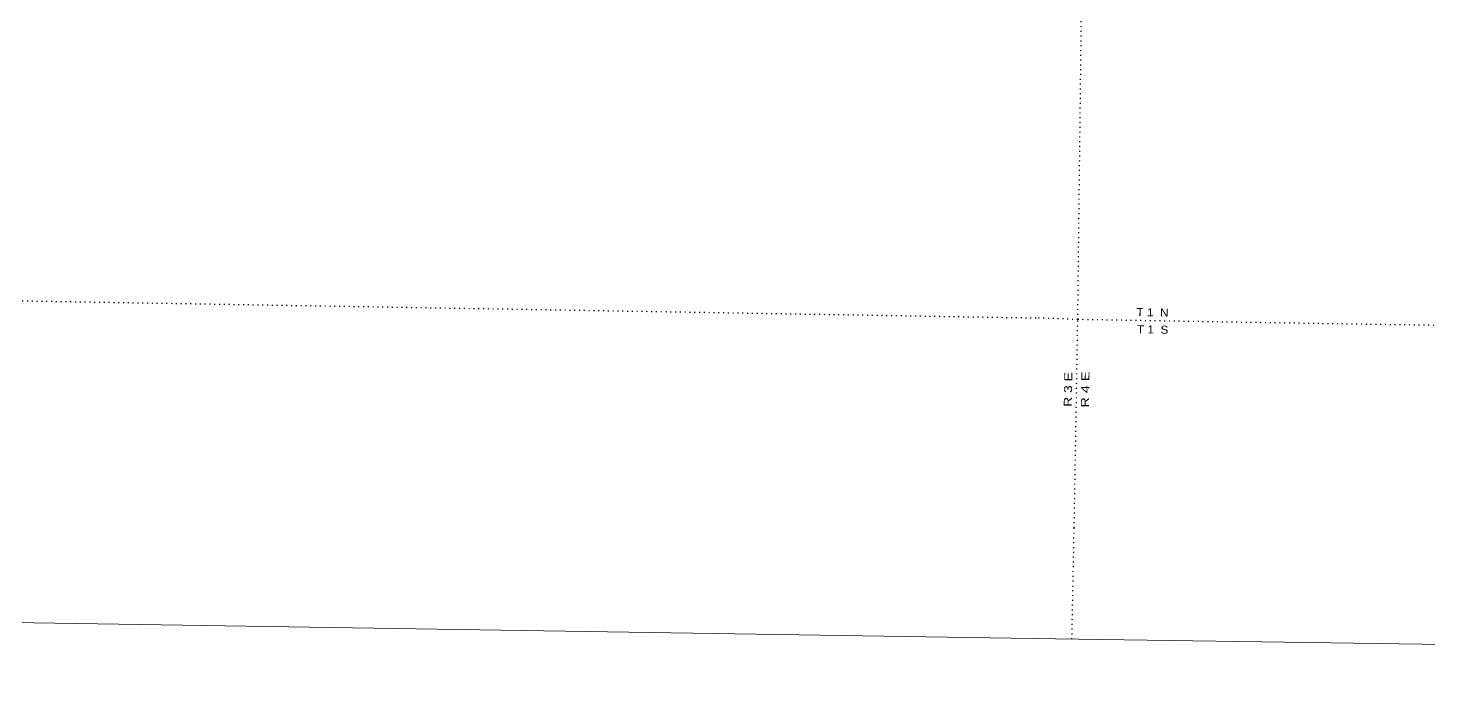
# Model space of a CAD drawing. Header units: feet. Extents: x -481249 to -254670, y -730376 to -544252.
# Drawn here: x -374898 to -344259, y -730376 to -715753 of the extents above; entities that cross this region are included whole.
import ezdxf

# ---------------------------------------------------------------- set-up
doc = ezdxf.new("R2010")
doc.units = ezdxf.units.FT
doc.header["$LTSCALE"] = 70
doc.linetypes.add('DOTTED', pattern=[1.5, 0.3, -1.2])
doc.layers.add('4', color=7, linetype='Continuous', lineweight=13)
doc.layers.add('6', color=7, linetype='DOTTED', lineweight=25)

msp = doc.modelspace()

# ---------------------------------------------------------------- linework, layer by layer
at = {"layer": '4'}
msp.add_lwpolyline([(-477481.62, -544260.22), (-445653.6, -544895.12), (-413824.72, -545486.23), (-381995.06, -546033.57), (-350164.67, -546537.13), (-318333.63, -546996.89), (-286501.98, -547412.88), (-254669.8, -547785.08), (-256679.15, -730375.58), (-288762.49, -730000.45), (-320845.3, -729581.19), (-352927.49, -729117.79), (-385009.01, -728610.26), (-417089.81, -728058.61), (-449169.81, -727462.83), (-481249.23, -726835.88)], close=True, dxfattribs=at)
msp.add_lwpolyline([(-477481.62, -544260.22), (-445653.6, -544895.12), (-413824.72, -545486.23), (-381995.06, -546033.57), (-350164.67, -546537.13), (-318333.63, -546996.89), (-286501.98, -547412.88), (-254669.8, -547785.08), (-256679.15, -730375.58), (-288762.49, -730000.45), (-320845.3, -729581.19), (-352927.49, -729117.79), (-385009.01, -728610.26), (-417089.81, -728058.61), (-449169.81, -727462.83)], dxfattribs=at)
at = {"layer": '6'}
msp.add_line((-384892.6, -721558.24), (-352821.28, -722099.47), dxfattribs=at)
for points in [[(-352067.4, -729130.78), (-352018.01, -726693.69), (-351939.56, -722135.46), (-351813.57, -711529.36), (-351811.59, -709076.33), (-351810.39, -708863.87)], [(-320750.55, -722694.26), (-325573.86, -722562.06), (-330842.6, -722515.87), (-336129.1, -722405.46), (-341419.63, -722303.06), (-346668.25, -722224.85), (-351939.56, -722135.46), (-352821.28, -722099.47)]]:
    msp.add_lwpolyline(points, dxfattribs=at)

# ---------------------------------------------------------------- texts
for s, rotation, width, p in [('T 1  N', 359.028, 1.1, (-350657.4, -722058.78)), ('T 1  S', 359.028, 1.1, (-350647.01, -722433.89)), ('R 3 E', 89.014, 1.3, (-352071.84, -724047.44)), ('R 4 E', 89.014, 1.35, (-351697.7, -724063.03))]:
    msp.add_text(s, height=175, rotation=rotation, dxfattribs=dict(at, width=width)).set_placement(p)

doc.saveas('drawing.dxf')
